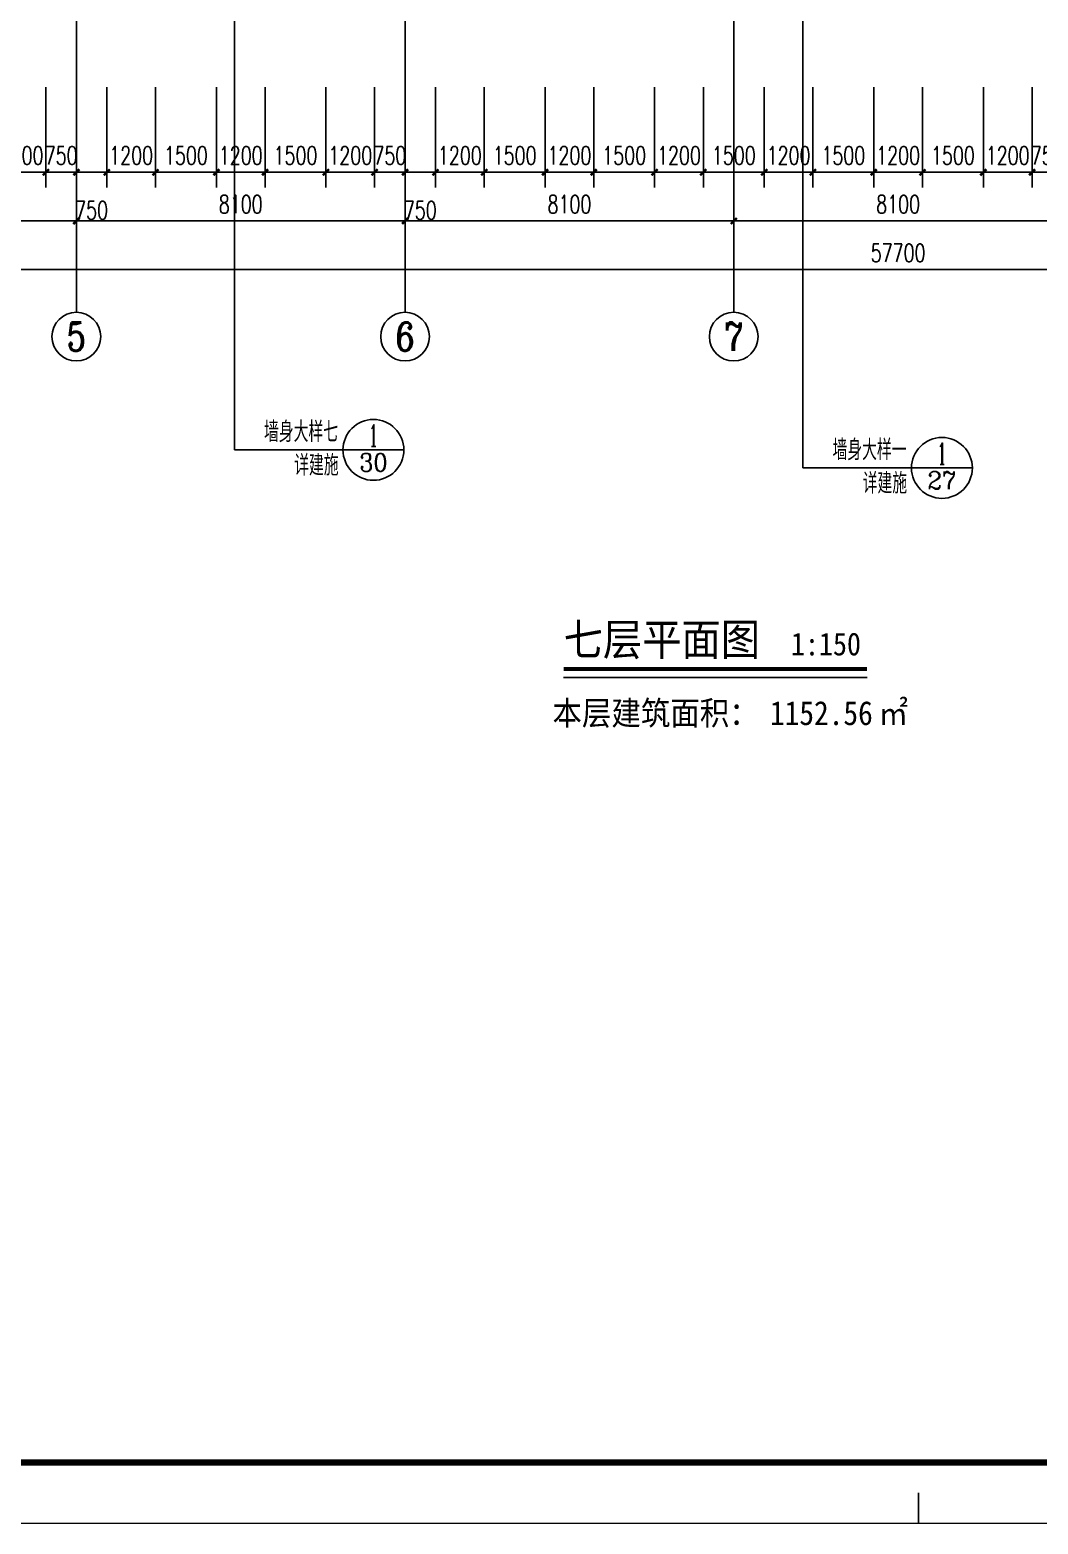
# Model space of a CAD drawing. Extents: x 1738711 to 2346805, y 1189731 to 2516152.
# Drawn here: x 1940140 to 1964985, y 1949090 to 1985918 of the extents above; entities that cross this region are included whole.
import ezdxf
from ezdxf.enums import TextEntityAlignment as Align

# ---------------------------------------------------------------- set-up
doc = ezdxf.new("R2010")
doc.units = 0
doc.header["$LTSCALE"] = 1000
doc.header["$MEASUREMENT"] = 0
for name, color, linetype in [('AXIS', 3, 'Continuous'), ('AXIS_TEXT', 7, 'Continuous'), ('DIM_IDEN', 3, 'Continuous'), ('DIM_SYMB', 3, 'Continuous'), ('DOTE', 1, 'Continuous'), ('PUB_DIM', 3, 'Continuous'), ('PUB_TEXT', 7, 'Continuous'), ('TK', 4, 'Continuous')]:
    doc.layers.add(name, color=color, linetype=linetype)
doc.styles.add('_TCH_AXIS', font='COMPLEX', dxfattribs={"bigfont": 'GBCBIG'})
doc.styles.add('_TCH_DIM', font='SIMPLEX', dxfattribs={"bigfont": 'GBCBIG'})
doc.styles.add('_TCH_DIM_T3', font='SIMPLEX', dxfattribs={"width": 0.705882, "bigfont": 'GBCBIG'})
doc.styles.add('_TCH_LABEL', font='COMPLEX', dxfattribs={"bigfont": 'GBCBIG'})
doc.styles.add('COMPLEX', font='COMPLEX')
doc.styles.add('宋体', font='SIMSUN.TTF', dxfattribs={"width": 0.75})
doc.styles.add('黑体', font='simhei_0.ttf', dxfattribs={"width": 0.9})
doc.dimstyles.new('_TCH_ARCH&&150', dxfattribs={"dimtxt": 446.25, "dimasz": 150, "dimexe": 375, "dimexo": 450, "dimgap": 189.375, "dimtad": 1, "dimdec": 0, "dimzin": 0, "dimdsep": 46, "dimtxsty": '_TCH_DIM_T3', "dimblk": 'ARCHTICK', "dimcen": 0.09, "dimclrt": 7, "dimazin": 2, "dimtfac": 1, "dimtdec": 0, "dimtix": 1, "dimtmove": 2, "dimatfit": 3, "dimfxl": 1, "dimtolj": 1, "dimtzin": 0, "dimarcsym": 0})

# ---------------------------------------------------------------- blocks, each defined once
blk = doc.blocks.new('hjashrtahreahe')
blk.add_line((42800, 0), (42800, 500))
at = {"const_width": 25}
blk.add_lwpolyline([(42800, 500), (42800, 0)], dxfattribs=at)
at = {"layer": 'TK', "color": 7, "const_width": 25}
blk.add_lwpolyline([(0, 59400), (84100, 59400), (84100, 0), (0, 0)], close=True, dxfattribs=at)
at = {"layer": 'TK', "color": 3, "const_width": 100}
blk.add_lwpolyline([(2500, 1000), (2500, 58400), (83100, 58400), (83100, 1000)], close=True, dxfattribs=at)
at = {"layer": 'TK', "style": '宋体', "width": 0.75}
for tag, height, p in [('项目负责人', 350, (6003, 57089)), ('专业负责人', 350, (6003, 56224)), ('设计人', 350, (6003, 55419)), ('版号1', 250, (77304, 22193)), ('时间1', 250, (82405, 22193)), ('版号2', 250, (77304, 21593)), ('时间2', 250, (82405, 21593)), ('版号3', 250, (77304, 20993)), ('时间3', 250, (82405, 20993)), ('建筑会签', 0.0001, (78978, 2403)), ('电气会签', 0.0001, (82128, 2403)), ('结构会签', 0.0001, (78978, 1803)), ('暖通会签', 0.0001, (82128, 1803)), ('给排水会签', 0.0001, (78978, 1250)), ('智能化会签', 0.0001, (82128, 1250))]:
    blk.add_attdef(tag, text='', height=height, dxfattribs=at).set_placement(p, align=Align.CENTER)
for tag, p in [('合作设计单位', (80816, 48986)), ('版号说明1', (79854, 22318)), ('版号说明2', (79854, 21718)), ('版号说明3', (79854, 21118)), ('浙江绿储科技有限公司', (80545, 16036)), ('百兆瓦级集中式熔盐储能关键', (80545, 14953)), ('设备研发及制造基地项目', (80545, 14603)), ('1#研发楼', (80545, 13636)), ('图名', (80545, 12436)), ('工程编号', (78978, 11461)), ('子项编号', (82128, 11461)), ('建筑', (78978, 10711)), ('图号', (82128, 10711)), ('施工图', (78978, 9961)), ('2023.03', (82128, 9961)), ('审定', (79353, 8461)), ('审核', (79353, 7711)), ('工程负责', (79353, 6961)), ('专业负责', (79353, 6211)), ('设计', (79353, 5461)), ('制图', (79353, 4711)), ('校对', (79353, 3961))]:
    blk.add_attdef(tag, text='', height=250, dxfattribs=at).set_placement(p, align=Align.MIDDLE_CENTER)
blk = doc.blocks.new('_ArchTick')
at = {"color": 0, "linetype": 'ByBlock', "const_width": 0.4}
blk.add_lwpolyline([(-0.5, -0.5), (0.5, 0.5)], dxfattribs=at)
blk = doc.blocks.new('*D3831')
at = {"layer": 'Defpoints', "color": 0, "transparency": 16777216}
for p in [(1939335, 1984956), (1940535, 1984956), (1940535, 1982409)]:
    blk.add_point(p, dxfattribs=at)
at = {"layer": 'PUB_DIM', "color": 0, "lineweight": -2, "transparency": 16777216}
for p, q in [((1939335, 1984506), (1939335, 1982034)), ((1940535, 1984506), (1940535, 1982034)), ((1939335, 1982409), (1939185, 1982409)), ((1939335, 1982409), (1940535, 1982409)), ((1940535, 1982409), (1940685, 1982409))]:
    blk.add_line(p, q, dxfattribs=at)
at = {"layer": 'PUB_DIM', "color": 0, "lineweight": -2, "transparency": 16777216, "xscale": 150, "yscale": 150, "zscale": 150}
blk.add_blockref('_ArchTick', (1939335, 1982409), dxfattribs=at)
at = {"layer": 'PUB_DIM', "color": 0, "lineweight": -2, "transparency": 16777216, "xscale": 150, "yscale": 150, "zscale": 150, "rotation": 180}
blk.add_blockref('_ArchTick', (1940535, 1982409), dxfattribs=at)
at = {"layer": 'PUB_DIM', "color": 7, "transparency": 16777216, "insert": (1939935, 1982822), "char_height": 446.2, "attachment_point": 5, "style": '_TCH_DIM_T3'}
blk.add_mtext('\\A1;1200', dxfattribs=at)
blk = doc.blocks.new('*D3832')
at = {"layer": 'Defpoints', "color": 0, "transparency": 16777216}
for p in [(1940535, 1984956), (1941285, 1984956), (1941285, 1982409)]:
    blk.add_point(p, dxfattribs=at)
at = {"layer": 'PUB_DIM', "color": 0, "lineweight": -2, "transparency": 16777216}
for p, q in [((1940535, 1984506), (1940535, 1982034)), ((1941285, 1984506), (1941285, 1982034)), ((1940535, 1982409), (1941285, 1982409))]:
    blk.add_line(p, q, dxfattribs=at)
at = {"layer": 'PUB_DIM', "color": 0, "lineweight": -2, "transparency": 16777216, "xscale": 150, "yscale": 150, "zscale": 150, "rotation": 180}
blk.add_blockref('_ArchTick', (1940535, 1982409), dxfattribs=at)
at = {"layer": 'PUB_DIM', "color": 0, "lineweight": -2, "transparency": 16777216, "xscale": 150, "yscale": 150, "zscale": 150}
blk.add_blockref('_ArchTick', (1941285, 1982409), dxfattribs=at)
at = {"layer": 'PUB_DIM', "color": 7, "transparency": 16777216, "insert": (1940910, 1982822), "char_height": 446.2, "attachment_point": 5, "style": '_TCH_DIM_T3'}
blk.add_mtext('\\A1;750', dxfattribs=at)
blk = doc.blocks.new('*D3833')
at = {"layer": 'Defpoints', "color": 0, "transparency": 16777216}
for p in [(1941285, 1984956), (1942035, 1984956), (1942035, 1982409)]:
    blk.add_point(p, dxfattribs=at)
at = {"layer": 'PUB_DIM', "color": 0, "lineweight": -2, "transparency": 16777216}
for p, q in [((1941285, 1984506), (1941285, 1982034)), ((1942035, 1984506), (1942035, 1982034)), ((1941285, 1982409), (1942035, 1982409))]:
    blk.add_line(p, q, dxfattribs=at)
at = {"layer": 'PUB_DIM', "color": 0, "lineweight": -2, "transparency": 16777216, "xscale": 150, "yscale": 150, "zscale": 150, "rotation": 180}
blk.add_blockref('_ArchTick', (1941285, 1982409), dxfattribs=at)
at = {"layer": 'PUB_DIM', "color": 0, "lineweight": -2, "transparency": 16777216, "xscale": 150, "yscale": 150, "zscale": 150}
blk.add_blockref('_ArchTick', (1942035, 1982409), dxfattribs=at)
at = {"layer": 'PUB_DIM', "color": 7, "transparency": 16777216, "insert": (1941660, 1981472), "char_height": 446.2, "attachment_point": 5, "style": '_TCH_DIM_T3'}
blk.add_mtext('\\A1;750', dxfattribs=at)
blk = doc.blocks.new('*D3834')
at = {"layer": 'Defpoints', "color": 0, "transparency": 16777216}
for p in [(1942035, 1984956), (1943235, 1984956), (1943235, 1982409)]:
    blk.add_point(p, dxfattribs=at)
at = {"layer": 'PUB_DIM', "color": 0, "lineweight": -2, "transparency": 16777216}
for p, q in [((1942035, 1984506), (1942035, 1982034)), ((1943235, 1984506), (1943235, 1982034)), ((1942035, 1982409), (1941885, 1982409)), ((1942035, 1982409), (1943235, 1982409)), ((1943235, 1982409), (1943385, 1982409))]:
    blk.add_line(p, q, dxfattribs=at)
at = {"layer": 'PUB_DIM', "color": 0, "lineweight": -2, "transparency": 16777216, "xscale": 150, "yscale": 150, "zscale": 150}
blk.add_blockref('_ArchTick', (1942035, 1982409), dxfattribs=at)
at = {"layer": 'PUB_DIM', "color": 0, "lineweight": -2, "transparency": 16777216, "xscale": 150, "yscale": 150, "zscale": 150, "rotation": 180}
blk.add_blockref('_ArchTick', (1943235, 1982409), dxfattribs=at)
at = {"layer": 'PUB_DIM', "color": 7, "transparency": 16777216, "insert": (1942635, 1982822), "char_height": 446.2, "attachment_point": 5, "style": '_TCH_DIM_T3'}
blk.add_mtext('\\A1;1200', dxfattribs=at)
blk = doc.blocks.new('*D3835')
at = {"layer": 'Defpoints', "color": 0, "transparency": 16777216}
for p in [(1943235, 1984956), (1944735, 1984956), (1944735, 1982409)]:
    blk.add_point(p, dxfattribs=at)
at = {"layer": 'PUB_DIM', "color": 0, "lineweight": -2, "transparency": 16777216}
for p, q in [((1943235, 1984506), (1943235, 1982034)), ((1944735, 1984506), (1944735, 1982034)), ((1943235, 1982409), (1944735, 1982409))]:
    blk.add_line(p, q, dxfattribs=at)
at = {"layer": 'PUB_DIM', "color": 0, "lineweight": -2, "transparency": 16777216, "xscale": 150, "yscale": 150, "zscale": 150, "rotation": 180}
blk.add_blockref('_ArchTick', (1943235, 1982409), dxfattribs=at)
at = {"layer": 'PUB_DIM', "color": 0, "lineweight": -2, "transparency": 16777216, "xscale": 150, "yscale": 150, "zscale": 150}
blk.add_blockref('_ArchTick', (1944735, 1982409), dxfattribs=at)
at = {"layer": 'PUB_DIM', "color": 7, "transparency": 16777216, "insert": (1943985, 1982822), "char_height": 446.2, "attachment_point": 5, "style": '_TCH_DIM_T3'}
blk.add_mtext('\\A1;1500', dxfattribs=at)
blk = doc.blocks.new('*D3836')
at = {"layer": 'Defpoints', "color": 0, "transparency": 16777216}
for p in [(1944735, 1984956), (1945935, 1984956), (1945935, 1982409)]:
    blk.add_point(p, dxfattribs=at)
at = {"layer": 'PUB_DIM', "color": 0, "lineweight": -2, "transparency": 16777216}
for p, q in [((1944735, 1984506), (1944735, 1982034)), ((1945935, 1984506), (1945935, 1982034)), ((1944735, 1982409), (1944585, 1982409)), ((1944735, 1982409), (1945935, 1982409)), ((1945935, 1982409), (1946085, 1982409))]:
    blk.add_line(p, q, dxfattribs=at)
at = {"layer": 'PUB_DIM', "color": 0, "lineweight": -2, "transparency": 16777216, "xscale": 150, "yscale": 150, "zscale": 150}
blk.add_blockref('_ArchTick', (1944735, 1982409), dxfattribs=at)
at = {"layer": 'PUB_DIM', "color": 0, "lineweight": -2, "transparency": 16777216, "xscale": 150, "yscale": 150, "zscale": 150, "rotation": 180}
blk.add_blockref('_ArchTick', (1945935, 1982409), dxfattribs=at)
at = {"layer": 'PUB_DIM', "color": 7, "transparency": 16777216, "insert": (1945335, 1982822), "char_height": 446.2, "attachment_point": 5, "style": '_TCH_DIM_T3'}
blk.add_mtext('\\A1;1200', dxfattribs=at)
blk = doc.blocks.new('*D3837')
at = {"layer": 'Defpoints', "color": 0, "transparency": 16777216}
for p in [(1945935, 1984956), (1947435, 1984956), (1947435, 1982409)]:
    blk.add_point(p, dxfattribs=at)
at = {"layer": 'PUB_DIM', "color": 0, "lineweight": -2, "transparency": 16777216}
for p, q in [((1945935, 1984506), (1945935, 1982034)), ((1947435, 1984506), (1947435, 1982034)), ((1945935, 1982409), (1947435, 1982409))]:
    blk.add_line(p, q, dxfattribs=at)
at = {"layer": 'PUB_DIM', "color": 0, "lineweight": -2, "transparency": 16777216, "xscale": 150, "yscale": 150, "zscale": 150, "rotation": 180}
blk.add_blockref('_ArchTick', (1945935, 1982409), dxfattribs=at)
at = {"layer": 'PUB_DIM', "color": 0, "lineweight": -2, "transparency": 16777216, "xscale": 150, "yscale": 150, "zscale": 150}
blk.add_blockref('_ArchTick', (1947435, 1982409), dxfattribs=at)
at = {"layer": 'PUB_DIM', "color": 7, "transparency": 16777216, "insert": (1946685, 1982822), "char_height": 446.2, "attachment_point": 5, "style": '_TCH_DIM_T3'}
blk.add_mtext('\\A1;1500', dxfattribs=at)
blk = doc.blocks.new('*D3838')
at = {"layer": 'Defpoints', "color": 0, "transparency": 16777216}
for p in [(1947435, 1984956), (1948635, 1984956), (1948635, 1982409)]:
    blk.add_point(p, dxfattribs=at)
at = {"layer": 'PUB_DIM', "color": 0, "lineweight": -2, "transparency": 16777216}
for p, q in [((1947435, 1984506), (1947435, 1982034)), ((1948635, 1984506), (1948635, 1982034)), ((1947435, 1982409), (1947285, 1982409)), ((1947435, 1982409), (1948635, 1982409)), ((1948635, 1982409), (1948785, 1982409))]:
    blk.add_line(p, q, dxfattribs=at)
at = {"layer": 'PUB_DIM', "color": 0, "lineweight": -2, "transparency": 16777216, "xscale": 150, "yscale": 150, "zscale": 150}
blk.add_blockref('_ArchTick', (1947435, 1982409), dxfattribs=at)
at = {"layer": 'PUB_DIM', "color": 0, "lineweight": -2, "transparency": 16777216, "xscale": 150, "yscale": 150, "zscale": 150, "rotation": 180}
blk.add_blockref('_ArchTick', (1948635, 1982409), dxfattribs=at)
at = {"layer": 'PUB_DIM', "color": 7, "transparency": 16777216, "insert": (1948035, 1982822), "char_height": 446.2, "attachment_point": 5, "style": '_TCH_DIM_T3'}
blk.add_mtext('\\A1;1200', dxfattribs=at)
blk = doc.blocks.new('*D3839')
at = {"layer": 'Defpoints', "color": 0, "transparency": 16777216}
for p in [(1948635, 1984956), (1949385, 1984956), (1949385, 1982409)]:
    blk.add_point(p, dxfattribs=at)
at = {"layer": 'PUB_DIM', "color": 0, "lineweight": -2, "transparency": 16777216}
for p, q in [((1948635, 1984506), (1948635, 1982034)), ((1949385, 1984506), (1949385, 1982034)), ((1948635, 1982409), (1949385, 1982409))]:
    blk.add_line(p, q, dxfattribs=at)
at = {"layer": 'PUB_DIM', "color": 0, "lineweight": -2, "transparency": 16777216, "xscale": 150, "yscale": 150, "zscale": 150, "rotation": 180}
blk.add_blockref('_ArchTick', (1948635, 1982409), dxfattribs=at)
at = {"layer": 'PUB_DIM', "color": 0, "lineweight": -2, "transparency": 16777216, "xscale": 150, "yscale": 150, "zscale": 150}
blk.add_blockref('_ArchTick', (1949385, 1982409), dxfattribs=at)
at = {"layer": 'PUB_DIM', "color": 7, "transparency": 16777216, "insert": (1949010, 1982822), "char_height": 446.2, "attachment_point": 5, "style": '_TCH_DIM_T3'}
blk.add_mtext('\\A1;750', dxfattribs=at)
blk = doc.blocks.new('*D3840')
at = {"layer": 'Defpoints', "color": 0, "transparency": 16777216}
for p in [(1949385, 1984956), (1950135, 1984956), (1950135, 1982409)]:
    blk.add_point(p, dxfattribs=at)
at = {"layer": 'PUB_DIM', "color": 0, "lineweight": -2, "transparency": 16777216}
for p, q in [((1949385, 1984506), (1949385, 1982034)), ((1950135, 1984506), (1950135, 1982034)), ((1949385, 1982409), (1950135, 1982409))]:
    blk.add_line(p, q, dxfattribs=at)
at = {"layer": 'PUB_DIM', "color": 0, "lineweight": -2, "transparency": 16777216, "xscale": 150, "yscale": 150, "zscale": 150, "rotation": 180}
blk.add_blockref('_ArchTick', (1949385, 1982409), dxfattribs=at)
at = {"layer": 'PUB_DIM', "color": 0, "lineweight": -2, "transparency": 16777216, "xscale": 150, "yscale": 150, "zscale": 150}
blk.add_blockref('_ArchTick', (1950135, 1982409), dxfattribs=at)
at = {"layer": 'PUB_DIM', "color": 7, "transparency": 16777216, "insert": (1949760, 1981472), "char_height": 446.2, "attachment_point": 5, "style": '_TCH_DIM_T3'}
blk.add_mtext('\\A1;750', dxfattribs=at)
blk = doc.blocks.new('*D3841')
at = {"layer": 'Defpoints', "color": 0, "transparency": 16777216}
for p in [(1950135, 1984956), (1951335, 1984956), (1951335, 1982409)]:
    blk.add_point(p, dxfattribs=at)
at = {"layer": 'PUB_DIM', "color": 0, "lineweight": -2, "transparency": 16777216}
for p, q in [((1950135, 1984506), (1950135, 1982034)), ((1951335, 1984506), (1951335, 1982034)), ((1950135, 1982409), (1949985, 1982409)), ((1950135, 1982409), (1951335, 1982409)), ((1951335, 1982409), (1951485, 1982409))]:
    blk.add_line(p, q, dxfattribs=at)
at = {"layer": 'PUB_DIM', "color": 0, "lineweight": -2, "transparency": 16777216, "xscale": 150, "yscale": 150, "zscale": 150}
blk.add_blockref('_ArchTick', (1950135, 1982409), dxfattribs=at)
at = {"layer": 'PUB_DIM', "color": 0, "lineweight": -2, "transparency": 16777216, "xscale": 150, "yscale": 150, "zscale": 150, "rotation": 180}
blk.add_blockref('_ArchTick', (1951335, 1982409), dxfattribs=at)
at = {"layer": 'PUB_DIM', "color": 7, "transparency": 16777216, "insert": (1950735, 1982822), "char_height": 446.2, "attachment_point": 5, "style": '_TCH_DIM_T3'}
blk.add_mtext('\\A1;1200', dxfattribs=at)
blk = doc.blocks.new('*D3842')
at = {"layer": 'Defpoints', "color": 0, "transparency": 16777216}
for p in [(1951335, 1984956), (1952835, 1984956), (1952835, 1982409)]:
    blk.add_point(p, dxfattribs=at)
at = {"layer": 'PUB_DIM', "color": 0, "lineweight": -2, "transparency": 16777216}
for p, q in [((1951335, 1984506), (1951335, 1982034)), ((1952835, 1984506), (1952835, 1982034)), ((1951335, 1982409), (1952835, 1982409))]:
    blk.add_line(p, q, dxfattribs=at)
at = {"layer": 'PUB_DIM', "color": 0, "lineweight": -2, "transparency": 16777216, "xscale": 150, "yscale": 150, "zscale": 150, "rotation": 180}
blk.add_blockref('_ArchTick', (1951335, 1982409), dxfattribs=at)
at = {"layer": 'PUB_DIM', "color": 0, "lineweight": -2, "transparency": 16777216, "xscale": 150, "yscale": 150, "zscale": 150}
blk.add_blockref('_ArchTick', (1952835, 1982409), dxfattribs=at)
at = {"layer": 'PUB_DIM', "color": 7, "transparency": 16777216, "insert": (1952085, 1982822), "char_height": 446.2, "attachment_point": 5, "style": '_TCH_DIM_T3'}
blk.add_mtext('\\A1;1500', dxfattribs=at)
blk = doc.blocks.new('*D3843')
at = {"layer": 'Defpoints', "color": 0, "transparency": 16777216}
for p in [(1952835, 1984956), (1954035, 1984956), (1954035, 1982409)]:
    blk.add_point(p, dxfattribs=at)
at = {"layer": 'PUB_DIM', "color": 0, "lineweight": -2, "transparency": 16777216}
for p, q in [((1952835, 1984506), (1952835, 1982034)), ((1954035, 1984506), (1954035, 1982034)), ((1952835, 1982409), (1952685, 1982409)), ((1952835, 1982409), (1954035, 1982409)), ((1954035, 1982409), (1954185, 1982409))]:
    blk.add_line(p, q, dxfattribs=at)
at = {"layer": 'PUB_DIM', "color": 0, "lineweight": -2, "transparency": 16777216, "xscale": 150, "yscale": 150, "zscale": 150}
blk.add_blockref('_ArchTick', (1952835, 1982409), dxfattribs=at)
at = {"layer": 'PUB_DIM', "color": 0, "lineweight": -2, "transparency": 16777216, "xscale": 150, "yscale": 150, "zscale": 150, "rotation": 180}
blk.add_blockref('_ArchTick', (1954035, 1982409), dxfattribs=at)
at = {"layer": 'PUB_DIM', "color": 7, "transparency": 16777216, "insert": (1953435, 1982822), "char_height": 446.2, "attachment_point": 5, "style": '_TCH_DIM_T3'}
blk.add_mtext('\\A1;1200', dxfattribs=at)
blk = doc.blocks.new('*D3844')
at = {"layer": 'Defpoints', "color": 0, "transparency": 16777216}
for p in [(1954035, 1984956), (1955535, 1984956), (1955535, 1982409)]:
    blk.add_point(p, dxfattribs=at)
at = {"layer": 'PUB_DIM', "color": 0, "lineweight": -2, "transparency": 16777216}
for p, q in [((1954035, 1984506), (1954035, 1982034)), ((1955535, 1984506), (1955535, 1982034)), ((1954035, 1982409), (1955535, 1982409))]:
    blk.add_line(p, q, dxfattribs=at)
at = {"layer": 'PUB_DIM', "color": 0, "lineweight": -2, "transparency": 16777216, "xscale": 150, "yscale": 150, "zscale": 150, "rotation": 180}
blk.add_blockref('_ArchTick', (1954035, 1982409), dxfattribs=at)
at = {"layer": 'PUB_DIM', "color": 0, "lineweight": -2, "transparency": 16777216, "xscale": 150, "yscale": 150, "zscale": 150}
blk.add_blockref('_ArchTick', (1955535, 1982409), dxfattribs=at)
at = {"layer": 'PUB_DIM', "color": 7, "transparency": 16777216, "insert": (1954785, 1982822), "char_height": 446.2, "attachment_point": 5, "style": '_TCH_DIM_T3'}
blk.add_mtext('\\A1;1500', dxfattribs=at)
blk = doc.blocks.new('*D3845')
at = {"layer": 'Defpoints', "color": 0, "transparency": 16777216}
for p in [(1955535, 1984956), (1956735, 1984956), (1956735, 1982409)]:
    blk.add_point(p, dxfattribs=at)
at = {"layer": 'PUB_DIM', "color": 0, "lineweight": -2, "transparency": 16777216}
for p, q in [((1955535, 1984506), (1955535, 1982034)), ((1956735, 1984506), (1956735, 1982034)), ((1955535, 1982409), (1955385, 1982409)), ((1955535, 1982409), (1956735, 1982409)), ((1956735, 1982409), (1956885, 1982409))]:
    blk.add_line(p, q, dxfattribs=at)
at = {"layer": 'PUB_DIM', "color": 0, "lineweight": -2, "transparency": 16777216, "xscale": 150, "yscale": 150, "zscale": 150}
blk.add_blockref('_ArchTick', (1955535, 1982409), dxfattribs=at)
at = {"layer": 'PUB_DIM', "color": 0, "lineweight": -2, "transparency": 16777216, "xscale": 150, "yscale": 150, "zscale": 150, "rotation": 180}
blk.add_blockref('_ArchTick', (1956735, 1982409), dxfattribs=at)
at = {"layer": 'PUB_DIM', "color": 7, "transparency": 16777216, "insert": (1956135, 1982822), "char_height": 446.2, "attachment_point": 5, "style": '_TCH_DIM_T3'}
blk.add_mtext('\\A1;1200', dxfattribs=at)
blk = doc.blocks.new('*D3846')
at = {"layer": 'Defpoints', "color": 0, "transparency": 16777216}
for p in [(1956735, 1984956), (1958235, 1984956), (1958235, 1982409)]:
    blk.add_point(p, dxfattribs=at)
at = {"layer": 'PUB_DIM', "color": 0, "lineweight": -2, "transparency": 16777216}
for p, q in [((1956735, 1984506), (1956735, 1982034)), ((1958235, 1984506), (1958235, 1982034)), ((1956735, 1982409), (1958235, 1982409))]:
    blk.add_line(p, q, dxfattribs=at)
at = {"layer": 'PUB_DIM', "color": 0, "lineweight": -2, "transparency": 16777216, "xscale": 150, "yscale": 150, "zscale": 150, "rotation": 180}
blk.add_blockref('_ArchTick', (1956735, 1982409), dxfattribs=at)
at = {"layer": 'PUB_DIM', "color": 0, "lineweight": -2, "transparency": 16777216, "xscale": 150, "yscale": 150, "zscale": 150}
blk.add_blockref('_ArchTick', (1958235, 1982409), dxfattribs=at)
at = {"layer": 'PUB_DIM', "color": 7, "transparency": 16777216, "insert": (1957485, 1982822), "char_height": 446.2, "attachment_point": 5, "style": '_TCH_DIM_T3'}
blk.add_mtext('\\A1;1500', dxfattribs=at)
blk = doc.blocks.new('*D3847')
at = {"layer": 'Defpoints', "color": 0, "transparency": 16777216}
for p in [(1958235, 1984956), (1959435, 1984956), (1959435, 1982409)]:
    blk.add_point(p, dxfattribs=at)
at = {"layer": 'PUB_DIM', "color": 0, "lineweight": -2, "transparency": 16777216}
for p, q in [((1958235, 1984506), (1958235, 1982034)), ((1959435, 1984506), (1959435, 1982034)), ((1958235, 1982409), (1958085, 1982409)), ((1958235, 1982409), (1959435, 1982409)), ((1959435, 1982409), (1959585, 1982409))]:
    blk.add_line(p, q, dxfattribs=at)
at = {"layer": 'PUB_DIM', "color": 0, "lineweight": -2, "transparency": 16777216, "xscale": 150, "yscale": 150, "zscale": 150}
blk.add_blockref('_ArchTick', (1958235, 1982409), dxfattribs=at)
at = {"layer": 'PUB_DIM', "color": 0, "lineweight": -2, "transparency": 16777216, "xscale": 150, "yscale": 150, "zscale": 150, "rotation": 180}
blk.add_blockref('_ArchTick', (1959435, 1982409), dxfattribs=at)
at = {"layer": 'PUB_DIM', "color": 7, "transparency": 16777216, "insert": (1958835, 1982822), "char_height": 446.2, "attachment_point": 5, "style": '_TCH_DIM_T3'}
blk.add_mtext('\\A1;1200', dxfattribs=at)
blk = doc.blocks.new('*D3848')
at = {"layer": 'Defpoints', "color": 0, "transparency": 16777216}
for p in [(1959435, 1984956), (1960935, 1984956), (1960935, 1982409)]:
    blk.add_point(p, dxfattribs=at)
at = {"layer": 'PUB_DIM', "color": 0, "lineweight": -2, "transparency": 16777216}
for p, q in [((1959435, 1984506), (1959435, 1982034)), ((1960935, 1984506), (1960935, 1982034)), ((1959435, 1982409), (1960935, 1982409))]:
    blk.add_line(p, q, dxfattribs=at)
at = {"layer": 'PUB_DIM', "color": 0, "lineweight": -2, "transparency": 16777216, "xscale": 150, "yscale": 150, "zscale": 150, "rotation": 180}
blk.add_blockref('_ArchTick', (1959435, 1982409), dxfattribs=at)
at = {"layer": 'PUB_DIM', "color": 0, "lineweight": -2, "transparency": 16777216, "xscale": 150, "yscale": 150, "zscale": 150}
blk.add_blockref('_ArchTick', (1960935, 1982409), dxfattribs=at)
at = {"layer": 'PUB_DIM', "color": 7, "transparency": 16777216, "insert": (1960185, 1982822), "char_height": 446.2, "attachment_point": 5, "style": '_TCH_DIM_T3'}
blk.add_mtext('\\A1;1500', dxfattribs=at)
blk = doc.blocks.new('*D3849')
at = {"layer": 'Defpoints', "color": 0, "transparency": 16777216}
for p in [(1960935, 1984956), (1962135, 1984956), (1962135, 1982409)]:
    blk.add_point(p, dxfattribs=at)
at = {"layer": 'PUB_DIM', "color": 0, "lineweight": -2, "transparency": 16777216}
for p, q in [((1960935, 1984506), (1960935, 1982034)), ((1962135, 1984506), (1962135, 1982034)), ((1960935, 1982409), (1960785, 1982409)), ((1960935, 1982409), (1962135, 1982409)), ((1962135, 1982409), (1962285, 1982409))]:
    blk.add_line(p, q, dxfattribs=at)
at = {"layer": 'PUB_DIM', "color": 0, "lineweight": -2, "transparency": 16777216, "xscale": 150, "yscale": 150, "zscale": 150}
blk.add_blockref('_ArchTick', (1960935, 1982409), dxfattribs=at)
at = {"layer": 'PUB_DIM', "color": 0, "lineweight": -2, "transparency": 16777216, "xscale": 150, "yscale": 150, "zscale": 150, "rotation": 180}
blk.add_blockref('_ArchTick', (1962135, 1982409), dxfattribs=at)
at = {"layer": 'PUB_DIM', "color": 7, "transparency": 16777216, "insert": (1961535, 1982822), "char_height": 446.2, "attachment_point": 5, "style": '_TCH_DIM_T3'}
blk.add_mtext('\\A1;1200', dxfattribs=at)
blk = doc.blocks.new('*D3850')
at = {"layer": 'Defpoints', "color": 0, "transparency": 16777216}
for p in [(1962135, 1984956), (1963635, 1984956), (1963635, 1982409)]:
    blk.add_point(p, dxfattribs=at)
at = {"layer": 'PUB_DIM', "color": 0, "lineweight": -2, "transparency": 16777216}
for p, q in [((1962135, 1984506), (1962135, 1982034)), ((1963635, 1984506), (1963635, 1982034)), ((1962135, 1982409), (1963635, 1982409))]:
    blk.add_line(p, q, dxfattribs=at)
at = {"layer": 'PUB_DIM', "color": 0, "lineweight": -2, "transparency": 16777216, "xscale": 150, "yscale": 150, "zscale": 150, "rotation": 180}
blk.add_blockref('_ArchTick', (1962135, 1982409), dxfattribs=at)
at = {"layer": 'PUB_DIM', "color": 0, "lineweight": -2, "transparency": 16777216, "xscale": 150, "yscale": 150, "zscale": 150}
blk.add_blockref('_ArchTick', (1963635, 1982409), dxfattribs=at)
at = {"layer": 'PUB_DIM', "color": 7, "transparency": 16777216, "insert": (1962885, 1982822), "char_height": 446.2, "attachment_point": 5, "style": '_TCH_DIM_T3'}
blk.add_mtext('\\A1;1500', dxfattribs=at)
blk = doc.blocks.new('*D3851')
at = {"layer": 'Defpoints', "color": 0, "transparency": 16777216}
for p in [(1963635, 1984956), (1964835, 1984956), (1964835, 1982409)]:
    blk.add_point(p, dxfattribs=at)
at = {"layer": 'PUB_DIM', "color": 0, "lineweight": -2, "transparency": 16777216}
for p, q in [((1963635, 1984506), (1963635, 1982034)), ((1964835, 1984506), (1964835, 1982034)), ((1963635, 1982409), (1963485, 1982409)), ((1963635, 1982409), (1964835, 1982409)), ((1964835, 1982409), (1964985, 1982409))]:
    blk.add_line(p, q, dxfattribs=at)
at = {"layer": 'PUB_DIM', "color": 0, "lineweight": -2, "transparency": 16777216, "xscale": 150, "yscale": 150, "zscale": 150}
blk.add_blockref('_ArchTick', (1963635, 1982409), dxfattribs=at)
at = {"layer": 'PUB_DIM', "color": 0, "lineweight": -2, "transparency": 16777216, "xscale": 150, "yscale": 150, "zscale": 150, "rotation": 180}
blk.add_blockref('_ArchTick', (1964835, 1982409), dxfattribs=at)
at = {"layer": 'PUB_DIM', "color": 7, "transparency": 16777216, "insert": (1964235, 1982822), "char_height": 446.2, "attachment_point": 5, "style": '_TCH_DIM_T3'}
blk.add_mtext('\\A1;1200', dxfattribs=at)
blk = doc.blocks.new('*D3852')
at = {"layer": 'Defpoints', "color": 0, "transparency": 16777216}
for p in [(1964835, 1984956), (1965585, 1984956), (1965585, 1982409)]:
    blk.add_point(p, dxfattribs=at)
at = {"layer": 'PUB_DIM', "color": 0, "lineweight": -2, "transparency": 16777216}
for p, q in [((1964835, 1984506), (1964835, 1982034)), ((1965585, 1984506), (1965585, 1982034)), ((1964835, 1982409), (1965585, 1982409))]:
    blk.add_line(p, q, dxfattribs=at)
at = {"layer": 'PUB_DIM', "color": 0, "lineweight": -2, "transparency": 16777216, "xscale": 150, "yscale": 150, "zscale": 150, "rotation": 180}
blk.add_blockref('_ArchTick', (1964835, 1982409), dxfattribs=at)
at = {"layer": 'PUB_DIM', "color": 0, "lineweight": -2, "transparency": 16777216, "xscale": 150, "yscale": 150, "zscale": 150}
blk.add_blockref('_ArchTick', (1965585, 1982409), dxfattribs=at)
at = {"layer": 'PUB_DIM', "color": 7, "transparency": 16777216, "insert": (1965210, 1982822), "char_height": 446.2, "attachment_point": 5, "style": '_TCH_DIM_T3'}
blk.add_mtext('\\A1;750', dxfattribs=at)
blk = doc.blocks.new('*D3873')
at = {"layer": 'AXIS', "color": 0, "lineweight": -2, "transparency": 16777216}
for p, q in [((1933185, 1984509), (1933185, 1980834)), ((1941285, 1984509), (1941285, 1980834)), ((1933185, 1981209), (1941285, 1981209))]:
    blk.add_line(p, q, dxfattribs=at)
at = {"layer": 'Defpoints', "color": 0, "transparency": 16777216}
for p in [(1933185, 1984959), (1941285, 1984959), (1941285, 1981209)]:
    blk.add_point(p, dxfattribs=at)
at = {"layer": 'AXIS', "color": 0, "lineweight": -2, "transparency": 16777216, "xscale": 150, "yscale": 150, "zscale": 150, "rotation": 180}
blk.add_blockref('_ArchTick', (1933185, 1981209), dxfattribs=at)
at = {"layer": 'AXIS', "color": 0, "lineweight": -2, "transparency": 16777216, "xscale": 150, "yscale": 150, "zscale": 150}
blk.add_blockref('_ArchTick', (1941285, 1981209), dxfattribs=at)
at = {"layer": 'AXIS', "color": 7, "transparency": 16777216, "insert": (1937235, 1981622), "char_height": 446.2, "attachment_point": 5, "style": '_TCH_DIM_T3'}
blk.add_mtext('\\A1;8100', dxfattribs=at)
blk = doc.blocks.new('*D3874')
at = {"layer": 'AXIS', "color": 0, "lineweight": -2, "transparency": 16777216}
for p, q in [((1941285, 1984509), (1941285, 1980834)), ((1949385, 1984509), (1949385, 1980834)), ((1941285, 1981209), (1949385, 1981209))]:
    blk.add_line(p, q, dxfattribs=at)
at = {"layer": 'Defpoints', "color": 0, "transparency": 16777216}
for p in [(1941285, 1984959), (1949385, 1984959), (1949385, 1981209)]:
    blk.add_point(p, dxfattribs=at)
at = {"layer": 'AXIS', "color": 0, "lineweight": -2, "transparency": 16777216, "xscale": 150, "yscale": 150, "zscale": 150, "rotation": 180}
blk.add_blockref('_ArchTick', (1941285, 1981209), dxfattribs=at)
at = {"layer": 'AXIS', "color": 0, "lineweight": -2, "transparency": 16777216, "xscale": 150, "yscale": 150, "zscale": 150}
blk.add_blockref('_ArchTick', (1949385, 1981209), dxfattribs=at)
at = {"layer": 'AXIS', "color": 7, "transparency": 16777216, "insert": (1945335, 1981622), "char_height": 446.2, "attachment_point": 5, "style": '_TCH_DIM_T3'}
blk.add_mtext('\\A1;8100', dxfattribs=at)
blk = doc.blocks.new('*D3875')
at = {"layer": 'AXIS', "color": 0, "lineweight": -2, "transparency": 16777216}
for p, q in [((1949385, 1984509), (1949385, 1980834)), ((1957485, 1984509), (1957485, 1980834)), ((1949385, 1981209), (1957485, 1981209))]:
    blk.add_line(p, q, dxfattribs=at)
at = {"layer": 'Defpoints', "color": 0, "transparency": 16777216}
for p in [(1949385, 1984959), (1957485, 1984959), (1957485, 1981209)]:
    blk.add_point(p, dxfattribs=at)
at = {"layer": 'AXIS', "color": 0, "lineweight": -2, "transparency": 16777216, "xscale": 150, "yscale": 150, "zscale": 150, "rotation": 180}
blk.add_blockref('_ArchTick', (1949385, 1981209), dxfattribs=at)
at = {"layer": 'AXIS', "color": 0, "lineweight": -2, "transparency": 16777216, "xscale": 150, "yscale": 150, "zscale": 150}
blk.add_blockref('_ArchTick', (1957485, 1981209), dxfattribs=at)
at = {"layer": 'AXIS', "color": 7, "transparency": 16777216, "insert": (1953435, 1981622), "char_height": 446.2, "attachment_point": 5, "style": '_TCH_DIM_T3'}
blk.add_mtext('\\A1;8100', dxfattribs=at)
blk = doc.blocks.new('*D3876')
at = {"layer": 'AXIS', "color": 0, "lineweight": -2, "transparency": 16777216}
for p, q in [((1957485, 1984509), (1957485, 1980834)), ((1965585, 1984509), (1965585, 1980834)), ((1957485, 1981209), (1965585, 1981209))]:
    blk.add_line(p, q, dxfattribs=at)
at = {"layer": 'Defpoints', "color": 0, "transparency": 16777216}
for p in [(1957485, 1984959), (1965585, 1984959), (1965585, 1981209)]:
    blk.add_point(p, dxfattribs=at)
at = {"layer": 'AXIS', "color": 0, "lineweight": -2, "transparency": 16777216, "xscale": 150, "yscale": 150, "zscale": 150, "rotation": 180}
blk.add_blockref('_ArchTick', (1957485, 1981209), dxfattribs=at)
at = {"layer": 'AXIS', "color": 0, "lineweight": -2, "transparency": 16777216, "xscale": 150, "yscale": 150, "zscale": 150}
blk.add_blockref('_ArchTick', (1965585, 1981209), dxfattribs=at)
at = {"layer": 'AXIS', "color": 7, "transparency": 16777216, "insert": (1961535, 1981622), "char_height": 446.2, "attachment_point": 5, "style": '_TCH_DIM_T3'}
blk.add_mtext('\\A1;8100', dxfattribs=at)
blk = doc.blocks.new('*D3880')
at = {"layer": 'AXIS', "color": 0, "lineweight": -2, "transparency": 16777216}
for p, q in [((1932685, 1984506), (1932685, 1979634)), ((1990385, 1984506), (1990385, 1979634)), ((1932685, 1980009), (1990385, 1980009))]:
    blk.add_line(p, q, dxfattribs=at)
at = {"layer": 'Defpoints', "color": 0, "transparency": 16777216}
for p in [(1932685, 1984956), (1990385, 1984956), (1990385, 1980009)]:
    blk.add_point(p, dxfattribs=at)
at = {"layer": 'AXIS', "color": 0, "lineweight": -2, "transparency": 16777216, "xscale": 150, "yscale": 150, "zscale": 150, "rotation": 180}
blk.add_blockref('_ArchTick', (1932685, 1980009), dxfattribs=at)
at = {"layer": 'AXIS', "color": 0, "lineweight": -2, "transparency": 16777216, "xscale": 150, "yscale": 150, "zscale": 150}
blk.add_blockref('_ArchTick', (1990385, 1980009), dxfattribs=at)
at = {"layer": 'AXIS', "color": 7, "transparency": 16777216, "insert": (1961535, 1980422), "char_height": 446.2, "attachment_point": 5, "style": '_TCH_DIM_T3'}
blk.add_mtext('\\A1;57700', dxfattribs=at)
blk = doc.blocks.new('_AXISO')
blk.add_circle((0, 0), 0.5)
at = {"layer": 'AXIS_TEXT', "style": 'COMPLEX', "width": 1.041667}
blk.add_attdef('A', text='', height=0.56, dxfattribs=at).set_placement((-0.25, -0.28), (0.25, -0.28), align=Align.FIT)

msp = doc.modelspace()

# ---------------------------------------------------------------- linework, layer by layer
at = {"layer": 'AXIS'}
for p, q in [((1941284.6, 1984959.1), (1941284.6, 1978959.1)), ((1949384.6, 1984959.1), (1949384.6, 1978959.1)), ((1957484.6, 1984959.1), (1957484.6, 1978959.1))]:
    msp.add_line(p, q, dxfattribs=at)
at = {"layer": 'DIM_IDEN'}
for p, q in [((1945178, 1987879.8), (1945178, 1975566.7)), ((1959187.3, 1987435.2), (1959187.3, 1975122.2)), ((1945178, 1975566.7), (1947854.9, 1975566.7)), ((1949354.9, 1975566.7), (1947854.9, 1975566.7)), ((1959187.3, 1975122.2), (1961864.2, 1975122.2)), ((1963364.2, 1975122.2), (1961864.2, 1975122.2))]:
    msp.add_line(p, q, dxfattribs=at)
for centre in [(1948604.9, 1975566.7), (1962614.2, 1975122.2)]:
    msp.add_circle(centre, 750, dxfattribs=at)
at = {"layer": 'DIM_SYMB', "const_width": 105}
msp.add_lwpolyline([(1953292.8, 1970167), (1960768.2, 1970167)], dxfattribs=at)
at = {"layer": 'DIM_SYMB'}
msp.add_lwpolyline([(1953292.8, 1969957), (1960768.2, 1969957)], dxfattribs=at)
at = {"layer": 'DOTE'}
for p, q in [((1941284.6, 2009559.1), (1941284.6, 1984959.1)), ((1949384.6, 2009559.1), (1949384.6, 1984959.1)), ((1957484.6, 2009559.1), (1957484.6, 1984959.1))]:
    msp.add_line(p, q, dxfattribs=at)

# ---------------------------------------------------------------- block references
at = {"xscale": 1.5, "yscale": 1.5, "zscale": 1.5}
msp.add_blockref('hjashrtahreahe', (1897833.1, 1949109.1), dxfattribs=at)
at = {"layer": 'AXIS'}
ref = msp.add_blockref('_AXISO', (1941284.6, 1978359.1), dxfattribs=dict(at, xscale=1200, yscale=1200, zscale=1200))
ref.add_attrib('A', '5', dxfattribs={"layer": 'AXIS_TEXT', "ltscale": 0.5, "height": 698.9, "style": '_TCH_AXIS'}).set_placement((1941051.7, 1978009.6), (1941517.6, 1978009.6), align=Align.FIT)
ref = msp.add_blockref('_AXISO', (1949384.6, 1978359.1), dxfattribs=dict(at, xscale=1200, yscale=1200, zscale=1200))
ref.add_attrib('A', '6', dxfattribs={"layer": 'AXIS_TEXT', "ltscale": 0.5, "height": 698.9, "style": '_TCH_AXIS'}).set_placement((1949151.7, 1978009.6), (1949617.6, 1978009.6), align=Align.FIT)
ref = msp.add_blockref('_AXISO', (1957484.6, 1978359.1), dxfattribs=dict(at, xscale=1200, yscale=1200, zscale=1200))
ref.add_attrib('A', '7', dxfattribs={"layer": 'AXIS_TEXT', "ltscale": 0.5, "height": 698.9, "style": '_TCH_AXIS'}).set_placement((1957251.7, 1978009.6), (1957717.6, 1978009.6), align=Align.FIT)

# ---------------------------------------------------------------- texts
at = {"layer": 'DIM_SYMB', "color": 7, "style": '黑体', "width": 0.9}
for s, height, p in [('本层建筑面积：', 591.46, (1953017.3, 1968784.2)), ('1152.56', 591.46, (1958376.3, 1968784.2)), ('㎡', 591.5, (1961055.8, 1968784.2))]:
    msp.add_text(s, height=height, dxfattribs=at).set_placement(p)
at = {"layer": 'PUB_TEXT', "color": 7, "style": '_TCH_DIM'}
for s, p in [('墙身大样七', (1945910.2, 1975757.7)), ('墙身大样一', (1959919.4, 1975313.2)), ('详建施', (1946653, 1974934.5)), ('详建施', (1960662.3, 1974490))]:
    msp.add_text(s, height=506.38, dxfattribs=at).set_placement(p)
at = {"layer": 'PUB_TEXT', "color": 7, "style": '_TCH_LABEL'}
for s, height, p, p2 in [('1', 535.4, (1948490.2, 1975649), (1948719.6, 1975649)), ('30', 443.85, (1948256.2, 1975034.8), (1948953.7, 1975034.8)), ('1', 535.4, (1962499.4, 1975204.5), (1962728.9, 1975204.5)), ('27', 439.31, (1962258.5, 1974594.5), (1962969.8, 1974594.5))]:
    msp.add_text(s, height=height, dxfattribs=at).set_placement(p, p2, align=Align.FIT)
at = {"layer": 'PUB_TEXT', "color": 7, "style": '黑体', "width": 0.9}
for s, height, p in [('七层平面图', 788.61, (1953292.8, 1970501)), ('1:150', 563.29, (1958895.1, 1970501))]:
    msp.add_text(s, height=height, dxfattribs=at).set_placement(p)

# ---------------------------------------------------------------- dimensions: what is measured, and where the dimension line sits
at = {"layer": 'AXIS'}
for p1, p2, distance, picture, middle in [((1932684.6, 1984956.4), (1990384.6, 1984956.4), -4947.3, '*D3880', (1961534.6, 1980421.6)), ((1933184.6, 1984959.1), (1941284.6, 1984959.1), -3750, '*D3873', (1937234.6, 1981621.6)), ((1941284.6, 1984959.1), (1949384.6, 1984959.1), -3750, '*D3874', (1945334.6, 1981621.6)), ((1949384.6, 1984959.1), (1957484.6, 1984959.1), -3750, '*D3875', (1953434.6, 1981621.6)), ((1957484.6, 1984959.1), (1965584.6, 1984959.1), -3750, '*D3876', (1961534.6, 1981621.6))]:
    dim = msp.add_aligned_dim(p1=p1, p2=p2, distance=distance, dimstyle='_TCH_ARCH&&150', dxfattribs=at)
    dim.commit()
    dim.dimension.update_dxf_attribs({"geometry": picture, "text_midpoint": middle})
at = {"layer": 'PUB_DIM'}
for p1, p2, picture, middle in [((1939334.6, 1984956.4), (1940534.6, 1984956.4), '*D3831', (1939934.6, 1982821.6)), ((1942034.6, 1984956.4), (1943234.6, 1984956.4), '*D3834', (1942634.6, 1982821.6)), ((1943234.6, 1984956.4), (1944734.6, 1984956.4), '*D3835', (1943984.6, 1982821.6)), ((1944734.6, 1984956.4), (1945934.6, 1984956.4), '*D3836', (1945334.6, 1982821.6)), ((1945934.6, 1984956.4), (1947434.6, 1984956.4), '*D3837', (1946684.6, 1982821.6)), ((1947434.6, 1984956.4), (1948634.6, 1984956.4), '*D3838', (1948034.6, 1982821.6)), ((1950134.6, 1984956.4), (1951334.6, 1984956.4), '*D3841', (1950734.6, 1982821.6)), ((1951334.6, 1984956.4), (1952834.6, 1984956.4), '*D3842', (1952084.6, 1982821.6)), ((1952834.6, 1984956.4), (1954034.6, 1984956.4), '*D3843', (1953434.6, 1982821.6)), ((1954034.6, 1984956.4), (1955534.6, 1984956.4), '*D3844', (1954784.6, 1982821.6)), ((1955534.6, 1984956.4), (1956734.6, 1984956.4), '*D3845', (1956134.6, 1982821.6)), ((1956734.6, 1984956.4), (1958234.6, 1984956.4), '*D3846', (1957484.6, 1982821.6)), ((1958234.6, 1984956.4), (1959434.6, 1984956.4), '*D3847', (1958834.6, 1982821.6)), ((1959434.6, 1984956.4), (1960934.6, 1984956.4), '*D3848', (1960184.6, 1982821.6)), ((1960934.6, 1984956.4), (1962134.6, 1984956.4), '*D3849', (1961534.6, 1982821.6)), ((1962134.6, 1984956.4), (1963634.6, 1984956.4), '*D3850', (1962884.6, 1982821.6)), ((1963634.6, 1984956.4), (1964834.6, 1984956.4), '*D3851', (1964234.6, 1982821.6))]:
    dim = msp.add_aligned_dim(p1=p1, p2=p2, distance=-2547.3, dimstyle='_TCH_ARCH&&150', dxfattribs=at)
    dim.commit()
    dim.dimension.update_dxf_attribs({"geometry": picture, "text_midpoint": middle})
for base, p1, p2, picture, middle in [((1941284.6, 1982409.1), (1940534.6, 1984956.4), (1941284.6, 1984956.4), '*D3832', (1940909.6, 1982821.6)), ((1942034.6, 1982409.1), (1941284.6, 1984956.4), (1942034.6, 1984956.4), '*D3833', (1941659.6, 1981471.6)), ((1949384.6, 1982409.1), (1948634.6, 1984956.4), (1949384.6, 1984956.4), '*D3839', (1949009.6, 1982821.6)), ((1950134.6, 1982409.1), (1949384.6, 1984956.4), (1950134.6, 1984956.4), '*D3840', (1949759.6, 1981471.6)), ((1965584.6, 1982409.1), (1964834.6, 1984956.4), (1965584.6, 1984956.4), '*D3852', (1965209.6, 1982821.6))]:
    dim = msp.add_linear_dim(base=base, p1=p1, p2=p2, angle=0, dimstyle='_TCH_ARCH&&150', dxfattribs=at)
    dim.commit()
    dim.dimension.update_dxf_attribs({"geometry": picture, "text_midpoint": middle, "dimtype": 129})

doc.saveas('drawing.dxf')
